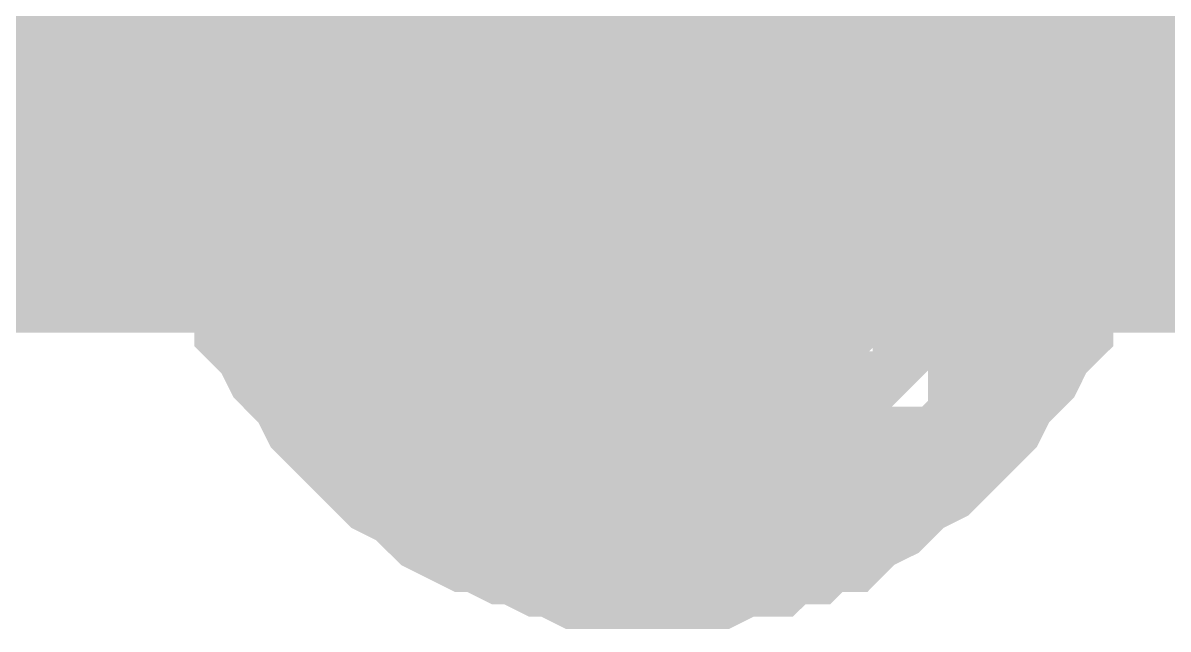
# Model space of a CAD drawing. Header units: inches. Extents: x 0 to 841, y 0 to 594.
# Drawn here: x 308.873 to 310.953, y 201.578 to 202.68 of the extents above; entities that cross this region are included whole.
import ezdxf

# ---------------------------------------------------------------- set-up
doc = ezdxf.new("R2010")
doc.units = ezdxf.units.IN
doc.layers.add('Sheet', color=255, linetype='Continuous')

msp = doc.modelspace()

# ---------------------------------------------------------------- linework, layer by layer
at = {"layer": 'Sheet'}
for points in [[(350.0049, 274.99, 0.7493, 0.7493, 0), (337.5184, 274.99, 0.7493, 0.7493, 0), (337.5184, 202.4918, 0.7493, 0.7493, 0), (310.0076, 202.4918, 0.7493, 0.7493, 0), (305.022, 202.4918, 0.7493, 0.7493, 0)], [(310.0076, 207.5002, 0.7493, 0.7493, 0), (310.0076, 202.4918, 0.7493, 0.7493, 0)], [(309.244, 202.4918, 0.2997, 0.2997, 0), (309.244, 202.5368, 0.2997, 0.2997, 0), (309.244, 202.5817, 0.2997, 0.2997, 0), (309.244, 202.6041, 0.2997, 0.2997, 0), (309.2665, 202.649, 0.2997, 0.2997, 0), (309.2665, 202.694, 0.2997, 0.2997, 0), (309.2889, 202.7164, 0.2997, 0.2997, 0), (309.2889, 202.7613, 0.2997, 0.2997, 0), (309.3114, 202.7838, 0.2997, 0.2997, 0), (309.3114, 202.8287, 0.2997, 0.2997, 0), (309.3338, 202.8512, 0.2997, 0.2997, 0)], [(309.244, 202.4918, 0.2997, 0.2997, 0), (309.244, 202.5368, 0.2997, 0.2997, 0), (309.244, 202.5817, 0.2997, 0.2997, 0), (309.244, 202.6041, 0.2997, 0.2997, 0), (309.2665, 202.649, 0.2997, 0.2997, 0), (309.2665, 202.694, 0.2997, 0.2997, 0), (309.2889, 202.7164, 0.2997, 0.2997, 0), (309.2889, 202.7613, 0.2997, 0.2997, 0), (309.3114, 202.7838, 0.2997, 0.2997, 0), (309.3114, 202.8287, 0.2997, 0.2997, 0), (309.3338, 202.8512, 0.2997, 0.2997, 0)], [(309.5135, 202.4918, 0.2997, 0.2997, 0), (309.5135, 202.5143, 0.2997, 0.2997, 0), (309.5135, 202.5368, 0.2997, 0.2997, 0), (309.5135, 202.5592, 0.2997, 0.2997, 0), (309.5135, 202.5817, 0.2997, 0.2997, 0), (309.536, 202.6266, 0.2997, 0.2997, 0), (309.536, 202.649, 0.2997, 0.2997, 0), (309.536, 202.6715, 0.2997, 0.2997, 0), (309.5584, 202.694, 0.2997, 0.2997, 0), (309.5584, 202.7164, 0.2997, 0.2997, 0), (309.5809, 202.7389, 0.2997, 0.2997, 0), (309.5809, 202.7613, 0.2997, 0.2997, 0), (309.6033, 202.7838, 0.2997, 0.2997, 0), (309.6033, 202.7838, 0.2997, 0.2997, 0), (309.6258, 202.8063, 0.2997, 0.2997, 0), (309.6483, 202.8287, 0.2997, 0.2997, 0), (309.6483, 202.8512, 0.2997, 0.2997, 0)], [(309.5135, 202.4918, 0.2997, 0.2997, 0), (309.5135, 202.5143, 0.2997, 0.2997, 0), (309.5135, 202.5368, 0.2997, 0.2997, 0), (309.5135, 202.5592, 0.2997, 0.2997, 0), (309.5135, 202.5817, 0.2997, 0.2997, 0), (309.536, 202.6266, 0.2997, 0.2997, 0), (309.536, 202.649, 0.2997, 0.2997, 0), (309.536, 202.6715, 0.2997, 0.2997, 0), (309.5584, 202.694, 0.2997, 0.2997, 0), (309.5584, 202.7164, 0.2997, 0.2997, 0), (309.5809, 202.7389, 0.2997, 0.2997, 0), (309.5809, 202.7613, 0.2997, 0.2997, 0), (309.6033, 202.7838, 0.2997, 0.2997, 0), (309.6033, 202.7838, 0.2997, 0.2997, 0), (309.6258, 202.8063, 0.2997, 0.2997, 0), (309.6483, 202.8287, 0.2997, 0.2997, 0), (309.6483, 202.8512, 0.2997, 0.2997, 0)], [(310.3669, 202.8512, 0.2997, 0.2997, 0), (310.3894, 202.8287, 0.2997, 0.2997, 0), (310.4118, 202.8063, 0.2997, 0.2997, 0), (310.4343, 202.7838, 0.2997, 0.2997, 0), (310.4343, 202.7838, 0.2997, 0.2997, 0), (310.4567, 202.7613, 0.2997, 0.2997, 0), (310.4567, 202.7389, 0.2997, 0.2997, 0), (310.4792, 202.7164, 0.2997, 0.2997, 0), (310.4792, 202.694, 0.2997, 0.2997, 0), (310.5017, 202.6715, 0.2997, 0.2997, 0), (310.5017, 202.649, 0.2997, 0.2997, 0), (310.5017, 202.6266, 0.2997, 0.2997, 0), (310.5241, 202.5817, 0.2997, 0.2997, 0), (310.5241, 202.5592, 0.2997, 0.2997, 0), (310.5241, 202.5368, 0.2997, 0.2997, 0), (310.5241, 202.5143, 0.2997, 0.2997, 0), (310.5241, 202.4918, 0.2997, 0.2997, 0)], [(310.3669, 202.8512, 0.2997, 0.2997, 0), (310.3894, 202.8287, 0.2997, 0.2997, 0), (310.4118, 202.8063, 0.2997, 0.2997, 0), (310.4343, 202.7838, 0.2997, 0.2997, 0), (310.4343, 202.7838, 0.2997, 0.2997, 0), (310.4567, 202.7613, 0.2997, 0.2997, 0), (310.4567, 202.7389, 0.2997, 0.2997, 0), (310.4792, 202.7164, 0.2997, 0.2997, 0), (310.4792, 202.694, 0.2997, 0.2997, 0), (310.5017, 202.6715, 0.2997, 0.2997, 0), (310.5017, 202.649, 0.2997, 0.2997, 0), (310.5017, 202.6266, 0.2997, 0.2997, 0), (310.5241, 202.5817, 0.2997, 0.2997, 0), (310.5241, 202.5592, 0.2997, 0.2997, 0), (310.5241, 202.5368, 0.2997, 0.2997, 0), (310.5241, 202.5143, 0.2997, 0.2997, 0), (310.5241, 202.4918, 0.2997, 0.2997, 0)], [(310.6813, 202.8512, 0.2997, 0.2997, 0), (310.7038, 202.8287, 0.2997, 0.2997, 0), (310.7038, 202.7838, 0.2997, 0.2997, 0), (310.7262, 202.7613, 0.2997, 0.2997, 0), (310.7262, 202.7164, 0.2997, 0.2997, 0), (310.7487, 202.694, 0.2997, 0.2997, 0), (310.7487, 202.649, 0.2997, 0.2997, 0), (310.7711, 202.6041, 0.2997, 0.2997, 0), (310.7711, 202.5817, 0.2997, 0.2997, 0), (310.7711, 202.5368, 0.2997, 0.2997, 0), (310.7711, 202.4918, 0.2997, 0.2997, 0)], [(310.6813, 202.8512, 0.2997, 0.2997, 0), (310.7038, 202.8287, 0.2997, 0.2997, 0), (310.7038, 202.7838, 0.2997, 0.2997, 0), (310.7262, 202.7613, 0.2997, 0.2997, 0), (310.7262, 202.7164, 0.2997, 0.2997, 0), (310.7487, 202.694, 0.2997, 0.2997, 0), (310.7487, 202.649, 0.2997, 0.2997, 0), (310.7711, 202.6041, 0.2997, 0.2997, 0), (310.7711, 202.5817, 0.2997, 0.2997, 0), (310.7711, 202.5368, 0.2997, 0.2997, 0), (310.7711, 202.4918, 0.2997, 0.2997, 0)], [(309.244, 202.4918, 0.0991, 0.0991, 0), (309.244, 202.5368, 0.0991, 0.0991, 0), (309.244, 202.5817, 0.0991, 0.0991, 0), (309.244, 202.6041, 0.0991, 0.0991, 0), (309.2665, 202.649, 0.0991, 0.0991, 0), (309.2665, 202.694, 0.0991, 0.0991, 0), (309.2889, 202.7164, 0.0991, 0.0991, 0), (309.2889, 202.7613, 0.0991, 0.0991, 0)], [(309.244, 202.4918, 0.0991, 0.0991, 0), (309.244, 202.5368, 0.0991, 0.0991, 0), (309.244, 202.5817, 0.0991, 0.0991, 0), (309.244, 202.6041, 0.0991, 0.0991, 0), (309.2665, 202.649, 0.0991, 0.0991, 0), (309.2665, 202.694, 0.0991, 0.0991, 0), (309.2889, 202.7164, 0.0991, 0.0991, 0), (309.2889, 202.7613, 0.0991, 0.0991, 0)], [(310.7262, 202.7613, 0.0991, 0.0991, 0), (310.7262, 202.7164, 0.0991, 0.0991, 0), (310.7487, 202.694, 0.0991, 0.0991, 0), (310.7487, 202.649, 0.0991, 0.0991, 0), (310.7711, 202.6041, 0.0991, 0.0991, 0), (310.7711, 202.5817, 0.0991, 0.0991, 0), (310.7711, 202.5368, 0.0991, 0.0991, 0), (310.7711, 202.4918, 0.0991, 0.0991, 0)], [(310.7262, 202.7613, 0.0991, 0.0991, 0), (310.7262, 202.7164, 0.0991, 0.0991, 0), (310.7487, 202.694, 0.0991, 0.0991, 0), (310.7487, 202.649, 0.0991, 0.0991, 0), (310.7711, 202.6041, 0.0991, 0.0991, 0), (310.7711, 202.5817, 0.0991, 0.0991, 0), (310.7711, 202.5368, 0.0991, 0.0991, 0), (310.7711, 202.4918, 0.0991, 0.0991, 0)], [(309.5135, 202.4918, 0.0991, 0.0991, 0), (309.5135, 202.5143, 0.0991, 0.0991, 0), (309.5135, 202.5368, 0.0991, 0.0991, 0), (309.5135, 202.5592, 0.0991, 0.0991, 0), (309.5135, 202.5817, 0.0991, 0.0991, 0), (309.536, 202.6266, 0.0991, 0.0991, 0), (309.536, 202.649, 0.0991, 0.0991, 0), (309.536, 202.6715, 0.0991, 0.0991, 0), (309.5584, 202.694, 0.0991, 0.0991, 0), (309.5584, 202.7164, 0.0991, 0.0991, 0), (309.5809, 202.7389, 0.0991, 0.0991, 0)], [(309.5135, 202.4918, 0.0991, 0.0991, 0), (309.5135, 202.5143, 0.0991, 0.0991, 0), (309.5135, 202.5368, 0.0991, 0.0991, 0), (309.5135, 202.5592, 0.0991, 0.0991, 0), (309.5135, 202.5817, 0.0991, 0.0991, 0), (309.536, 202.6266, 0.0991, 0.0991, 0), (309.536, 202.649, 0.0991, 0.0991, 0), (309.536, 202.6715, 0.0991, 0.0991, 0), (309.5584, 202.694, 0.0991, 0.0991, 0), (309.5584, 202.7164, 0.0991, 0.0991, 0), (309.5809, 202.7389, 0.0991, 0.0991, 0)], [(310.4567, 202.7389, 0.0991, 0.0991, 0), (310.4792, 202.7164, 0.0991, 0.0991, 0), (310.4792, 202.694, 0.0991, 0.0991, 0), (310.5017, 202.6715, 0.0991, 0.0991, 0), (310.5017, 202.649, 0.0991, 0.0991, 0), (310.5017, 202.6266, 0.0991, 0.0991, 0), (310.5241, 202.5817, 0.0991, 0.0991, 0), (310.5241, 202.5592, 0.0991, 0.0991, 0), (310.5241, 202.5368, 0.0991, 0.0991, 0), (310.5241, 202.5143, 0.0991, 0.0991, 0), (310.5241, 202.4918, 0.0991, 0.0991, 0)], [(310.4567, 202.7389, 0.0991, 0.0991, 0), (310.4792, 202.7164, 0.0991, 0.0991, 0), (310.4792, 202.694, 0.0991, 0.0991, 0), (310.5017, 202.6715, 0.0991, 0.0991, 0), (310.5017, 202.649, 0.0991, 0.0991, 0), (310.5017, 202.6266, 0.0991, 0.0991, 0), (310.5241, 202.5817, 0.0991, 0.0991, 0), (310.5241, 202.5592, 0.0991, 0.0991, 0), (310.5241, 202.5368, 0.0991, 0.0991, 0), (310.5241, 202.5143, 0.0991, 0.0991, 0), (310.5241, 202.4918, 0.0991, 0.0991, 0)], [(309.2665, 202.4918, 0.2997, 0.2997, 0), (309.244, 202.4918, 0.2997, 0.2997, 0)], [(309.2665, 202.4918, 0.2997, 0.2997, 0), (309.244, 202.4918, 0.2997, 0.2997, 0)], [(310.0076, 201.7282, 0.2997, 0.2997, 0), (309.9627, 201.7282, 0.2997, 0.2997, 0), (309.9402, 201.7282, 0.2997, 0.2997, 0), (309.8953, 201.7282, 0.2997, 0.2997, 0), (309.8504, 201.7507, 0.2997, 0.2997, 0), (309.8279, 201.7507, 0.2997, 0.2997, 0), (309.783, 201.7731, 0.2997, 0.2997, 0), (309.7605, 201.7731, 0.2997, 0.2997, 0), (309.7156, 201.7956, 0.2997, 0.2997, 0), (309.6932, 201.7956, 0.2997, 0.2997, 0), (309.6483, 201.8181, 0.2997, 0.2997, 0), (309.6258, 201.8405, 0.2997, 0.2997, 0), (309.6033, 201.863, 0.2997, 0.2997, 0), (309.5584, 201.8854, 0.2997, 0.2997, 0), (309.536, 201.9079, 0.2997, 0.2997, 0), (309.5135, 201.9304, 0.2997, 0.2997, 0), (309.4911, 201.9528, 0.2997, 0.2997, 0), (309.4686, 201.9753, 0.2997, 0.2997, 0), (309.4461, 201.9977, 0.2997, 0.2997, 0), (309.4237, 202.0426, 0.2997, 0.2997, 0), (309.4012, 202.0651, 0.2997, 0.2997, 0), (309.3788, 202.0876, 0.2997, 0.2997, 0), (309.3563, 202.1325, 0.2997, 0.2997, 0), (309.3338, 202.1549, 0.2997, 0.2997, 0), (309.3338, 202.1999, 0.2997, 0.2997, 0), (309.3114, 202.2223, 0.2997, 0.2997, 0), (309.3114, 202.2672, 0.2997, 0.2997, 0), (309.2889, 202.2897, 0.2997, 0.2997, 0), (309.2889, 202.3346, 0.2997, 0.2997, 0), (309.2665, 202.3795, 0.2997, 0.2997, 0), (309.2665, 202.402, 0.2997, 0.2997, 0), (309.2665, 202.4469, 0.2997, 0.2997, 0), (309.2665, 202.4918, 0.2997, 0.2997, 0)], [(310.0076, 201.7282, 0.2997, 0.2997, 0), (309.9627, 201.7282, 0.2997, 0.2997, 0), (309.9402, 201.7282, 0.2997, 0.2997, 0), (309.8953, 201.7282, 0.2997, 0.2997, 0), (309.8504, 201.7507, 0.2997, 0.2997, 0), (309.8279, 201.7507, 0.2997, 0.2997, 0), (309.783, 201.7731, 0.2997, 0.2997, 0), (309.7605, 201.7731, 0.2997, 0.2997, 0), (309.7156, 201.7956, 0.2997, 0.2997, 0), (309.6932, 201.7956, 0.2997, 0.2997, 0), (309.6483, 201.8181, 0.2997, 0.2997, 0), (309.6258, 201.8405, 0.2997, 0.2997, 0), (309.6033, 201.863, 0.2997, 0.2997, 0), (309.5584, 201.8854, 0.2997, 0.2997, 0), (309.536, 201.9079, 0.2997, 0.2997, 0), (309.5135, 201.9304, 0.2997, 0.2997, 0), (309.4911, 201.9528, 0.2997, 0.2997, 0), (309.4686, 201.9753, 0.2997, 0.2997, 0), (309.4461, 201.9977, 0.2997, 0.2997, 0), (309.4237, 202.0426, 0.2997, 0.2997, 0), (309.4012, 202.0651, 0.2997, 0.2997, 0), (309.3788, 202.0876, 0.2997, 0.2997, 0), (309.3563, 202.1325, 0.2997, 0.2997, 0), (309.3338, 202.1549, 0.2997, 0.2997, 0), (309.3338, 202.1999, 0.2997, 0.2997, 0), (309.3114, 202.2223, 0.2997, 0.2997, 0), (309.3114, 202.2672, 0.2997, 0.2997, 0), (309.2889, 202.2897, 0.2997, 0.2997, 0), (309.2889, 202.3346, 0.2997, 0.2997, 0), (309.2665, 202.3795, 0.2997, 0.2997, 0), (309.2665, 202.402, 0.2997, 0.2997, 0), (309.2665, 202.4469, 0.2997, 0.2997, 0), (309.2665, 202.4918, 0.2997, 0.2997, 0)], [(310.0076, 201.9753, 0.2997, 0.2997, 0), (309.9851, 201.9753, 0.2997, 0.2997, 0), (309.9627, 201.9753, 0.2997, 0.2997, 0), (309.9402, 201.9753, 0.2997, 0.2997, 0), (309.9178, 201.9753, 0.2997, 0.2997, 0), (309.8953, 201.9977, 0.2997, 0.2997, 0), (309.8728, 201.9977, 0.2997, 0.2997, 0), (309.8279, 201.9977, 0.2997, 0.2997, 0), (309.8279, 202.0202, 0.2997, 0.2997, 0), (309.8055, 202.0202, 0.2997, 0.2997, 0), (309.783, 202.0426, 0.2997, 0.2997, 0), (309.7605, 202.0426, 0.2997, 0.2997, 0), (309.7381, 202.0651, 0.2997, 0.2997, 0), (309.7156, 202.0651, 0.2997, 0.2997, 0), (309.6932, 202.0876, 0.2997, 0.2997, 0), (309.6707, 202.11, 0.2997, 0.2997, 0), (309.6483, 202.1325, 0.2997, 0.2997, 0), (309.6483, 202.1325, 0.2997, 0.2997, 0), (309.6258, 202.1549, 0.2997, 0.2997, 0), (309.6033, 202.1774, 0.2997, 0.2997, 0), (309.6033, 202.1999, 0.2997, 0.2997, 0), (309.5809, 202.2223, 0.2997, 0.2997, 0), (309.5809, 202.2448, 0.2997, 0.2997, 0), (309.5584, 202.2672, 0.2997, 0.2997, 0), (309.5584, 202.2897, 0.2997, 0.2997, 0), (309.536, 202.3122, 0.2997, 0.2997, 0), (309.536, 202.3346, 0.2997, 0.2997, 0), (309.536, 202.3571, 0.2997, 0.2997, 0), (309.5135, 202.3795, 0.2997, 0.2997, 0), (309.5135, 202.402, 0.2997, 0.2997, 0), (309.5135, 202.4469, 0.2997, 0.2997, 0), (309.5135, 202.4694, 0.2997, 0.2997, 0), (309.5135, 202.4918, 0.2997, 0.2997, 0)], [(309.5135, 202.4918, 0.2997, 0.2997, 0), (309.5135, 202.4918, 0.2997, 0.2997, 0)], [(310.0076, 201.9753, 0.2997, 0.2997, 0), (309.9851, 201.9753, 0.2997, 0.2997, 0), (309.9627, 201.9753, 0.2997, 0.2997, 0), (309.9402, 201.9753, 0.2997, 0.2997, 0), (309.9178, 201.9753, 0.2997, 0.2997, 0), (309.8953, 201.9977, 0.2997, 0.2997, 0), (309.8728, 201.9977, 0.2997, 0.2997, 0), (309.8279, 201.9977, 0.2997, 0.2997, 0), (309.8279, 202.0202, 0.2997, 0.2997, 0), (309.8055, 202.0202, 0.2997, 0.2997, 0), (309.783, 202.0426, 0.2997, 0.2997, 0), (309.7605, 202.0426, 0.2997, 0.2997, 0), (309.7381, 202.0651, 0.2997, 0.2997, 0), (309.7156, 202.0651, 0.2997, 0.2997, 0), (309.6932, 202.0876, 0.2997, 0.2997, 0), (309.6707, 202.11, 0.2997, 0.2997, 0), (309.6483, 202.1325, 0.2997, 0.2997, 0), (309.6483, 202.1325, 0.2997, 0.2997, 0), (309.6258, 202.1549, 0.2997, 0.2997, 0), (309.6033, 202.1774, 0.2997, 0.2997, 0), (309.6033, 202.1999, 0.2997, 0.2997, 0), (309.5809, 202.2223, 0.2997, 0.2997, 0), (309.5809, 202.2448, 0.2997, 0.2997, 0), (309.5584, 202.2672, 0.2997, 0.2997, 0), (309.5584, 202.2897, 0.2997, 0.2997, 0), (309.536, 202.3122, 0.2997, 0.2997, 0), (309.536, 202.3346, 0.2997, 0.2997, 0), (309.536, 202.3571, 0.2997, 0.2997, 0), (309.5135, 202.3795, 0.2997, 0.2997, 0), (309.5135, 202.402, 0.2997, 0.2997, 0), (309.5135, 202.4469, 0.2997, 0.2997, 0), (309.5135, 202.4694, 0.2997, 0.2997, 0), (309.5135, 202.4918, 0.2997, 0.2997, 0)], [(309.5135, 202.4918, 0.2997, 0.2997, 0), (309.5135, 202.4918, 0.2997, 0.2997, 0)], [(310.7711, 202.4918, 0.2997, 0.2997, 0), (310.7711, 202.4469, 0.2997, 0.2997, 0), (310.7711, 202.402, 0.2997, 0.2997, 0), (310.7711, 202.3795, 0.2997, 0.2997, 0), (310.7487, 202.3346, 0.2997, 0.2997, 0), (310.7487, 202.2897, 0.2997, 0.2997, 0), (310.7262, 202.2672, 0.2997, 0.2997, 0), (310.7262, 202.2223, 0.2997, 0.2997, 0), (310.7038, 202.1999, 0.2997, 0.2997, 0), (310.7038, 202.1549, 0.2997, 0.2997, 0), (310.6813, 202.1325, 0.2997, 0.2997, 0), (310.6589, 202.0876, 0.2997, 0.2997, 0), (310.6364, 202.0651, 0.2997, 0.2997, 0), (310.6139, 202.0426, 0.2997, 0.2997, 0), (310.5915, 201.9977, 0.2997, 0.2997, 0), (310.569, 201.9753, 0.2997, 0.2997, 0), (310.5466, 201.9528, 0.2997, 0.2997, 0), (310.5241, 201.9304, 0.2997, 0.2997, 0), (310.5017, 201.9079, 0.2997, 0.2997, 0), (310.4567, 201.8854, 0.2997, 0.2997, 0), (310.4343, 201.863, 0.2997, 0.2997, 0), (310.4118, 201.8405, 0.2997, 0.2997, 0), (310.3669, 201.8181, 0.2997, 0.2997, 0), (310.3445, 201.7956, 0.2997, 0.2997, 0), (310.2995, 201.7956, 0.2997, 0.2997, 0), (310.2771, 201.7731, 0.2997, 0.2997, 0), (310.2322, 201.7731, 0.2997, 0.2997, 0), (310.2097, 201.7507, 0.2997, 0.2997, 0), (310.1648, 201.7507, 0.2997, 0.2997, 0), (310.1199, 201.7282, 0.2997, 0.2997, 0), (310.0974, 201.7282, 0.2997, 0.2997, 0), (310.0525, 201.7282, 0.2997, 0.2997, 0), (310.0076, 201.7282, 0.2997, 0.2997, 0)], [(310.7711, 202.4918, 0.2997, 0.2997, 0), (310.7711, 202.4469, 0.2997, 0.2997, 0), (310.7711, 202.402, 0.2997, 0.2997, 0), (310.7711, 202.3795, 0.2997, 0.2997, 0), (310.7487, 202.3346, 0.2997, 0.2997, 0), (310.7487, 202.2897, 0.2997, 0.2997, 0), (310.7262, 202.2672, 0.2997, 0.2997, 0), (310.7262, 202.2223, 0.2997, 0.2997, 0), (310.7038, 202.1999, 0.2997, 0.2997, 0), (310.7038, 202.1549, 0.2997, 0.2997, 0), (310.6813, 202.1325, 0.2997, 0.2997, 0), (310.6589, 202.0876, 0.2997, 0.2997, 0), (310.6364, 202.0651, 0.2997, 0.2997, 0), (310.6139, 202.0426, 0.2997, 0.2997, 0), (310.5915, 201.9977, 0.2997, 0.2997, 0), (310.569, 201.9753, 0.2997, 0.2997, 0), (310.5466, 201.9528, 0.2997, 0.2997, 0), (310.5241, 201.9304, 0.2997, 0.2997, 0), (310.5017, 201.9079, 0.2997, 0.2997, 0), (310.4567, 201.8854, 0.2997, 0.2997, 0), (310.4343, 201.863, 0.2997, 0.2997, 0), (310.4118, 201.8405, 0.2997, 0.2997, 0), (310.3669, 201.8181, 0.2997, 0.2997, 0), (310.3445, 201.7956, 0.2997, 0.2997, 0), (310.2995, 201.7956, 0.2997, 0.2997, 0), (310.2771, 201.7731, 0.2997, 0.2997, 0), (310.2322, 201.7731, 0.2997, 0.2997, 0), (310.2097, 201.7507, 0.2997, 0.2997, 0), (310.1648, 201.7507, 0.2997, 0.2997, 0), (310.1199, 201.7282, 0.2997, 0.2997, 0), (310.0974, 201.7282, 0.2997, 0.2997, 0), (310.0525, 201.7282, 0.2997, 0.2997, 0), (310.0076, 201.7282, 0.2997, 0.2997, 0)], [(310.5241, 202.4918, 0.2997, 0.2997, 0), (310.5241, 202.4694, 0.2997, 0.2997, 0), (310.5241, 202.4469, 0.2997, 0.2997, 0), (310.5241, 202.402, 0.2997, 0.2997, 0), (310.5241, 202.3795, 0.2997, 0.2997, 0), (310.5017, 202.3571, 0.2997, 0.2997, 0), (310.5017, 202.3346, 0.2997, 0.2997, 0), (310.5017, 202.3122, 0.2997, 0.2997, 0), (310.4792, 202.2897, 0.2997, 0.2997, 0), (310.4792, 202.2672, 0.2997, 0.2997, 0), (310.4567, 202.2448, 0.2997, 0.2997, 0), (310.4567, 202.2223, 0.2997, 0.2997, 0), (310.4343, 202.1999, 0.2997, 0.2997, 0), (310.4343, 202.1774, 0.2997, 0.2997, 0), (310.4118, 202.1549, 0.2997, 0.2997, 0), (310.3894, 202.1325, 0.2997, 0.2997, 0), (310.3669, 202.1325, 0.2997, 0.2997, 0), (310.3669, 202.11, 0.2997, 0.2997, 0), (310.3445, 202.0876, 0.2997, 0.2997, 0), (310.322, 202.0651, 0.2997, 0.2997, 0), (310.2995, 202.0651, 0.2997, 0.2997, 0), (310.2771, 202.0426, 0.2997, 0.2997, 0), (310.2546, 202.0426, 0.2997, 0.2997, 0), (310.2322, 202.0202, 0.2997, 0.2997, 0), (310.2097, 202.0202, 0.2997, 0.2997, 0), (310.1872, 201.9977, 0.2997, 0.2997, 0), (310.1648, 201.9977, 0.2997, 0.2997, 0), (310.1423, 201.9977, 0.2997, 0.2997, 0), (310.1199, 201.9753, 0.2997, 0.2997, 0), (310.0974, 201.9753, 0.2997, 0.2997, 0), (310.0525, 201.9753, 0.2997, 0.2997, 0), (310.03, 201.9753, 0.2997, 0.2997, 0), (310.0076, 201.9753, 0.2997, 0.2997, 0)], [(310.5241, 202.4918, 0.2997, 0.2997, 0), (310.5241, 202.4694, 0.2997, 0.2997, 0), (310.5241, 202.4469, 0.2997, 0.2997, 0), (310.5241, 202.402, 0.2997, 0.2997, 0), (310.5241, 202.3795, 0.2997, 0.2997, 0), (310.5017, 202.3571, 0.2997, 0.2997, 0), (310.5017, 202.3346, 0.2997, 0.2997, 0), (310.5017, 202.3122, 0.2997, 0.2997, 0), (310.4792, 202.2897, 0.2997, 0.2997, 0), (310.4792, 202.2672, 0.2997, 0.2997, 0), (310.4567, 202.2448, 0.2997, 0.2997, 0), (310.4567, 202.2223, 0.2997, 0.2997, 0), (310.4343, 202.1999, 0.2997, 0.2997, 0), (310.4343, 202.1774, 0.2997, 0.2997, 0), (310.4118, 202.1549, 0.2997, 0.2997, 0), (310.3894, 202.1325, 0.2997, 0.2997, 0), (310.3669, 202.1325, 0.2997, 0.2997, 0), (310.3669, 202.11, 0.2997, 0.2997, 0), (310.3445, 202.0876, 0.2997, 0.2997, 0), (310.322, 202.0651, 0.2997, 0.2997, 0), (310.2995, 202.0651, 0.2997, 0.2997, 0), (310.2771, 202.0426, 0.2997, 0.2997, 0), (310.2546, 202.0426, 0.2997, 0.2997, 0), (310.2322, 202.0202, 0.2997, 0.2997, 0), (310.2097, 202.0202, 0.2997, 0.2997, 0), (310.1872, 201.9977, 0.2997, 0.2997, 0), (310.1648, 201.9977, 0.2997, 0.2997, 0), (310.1423, 201.9977, 0.2997, 0.2997, 0), (310.1199, 201.9753, 0.2997, 0.2997, 0), (310.0974, 201.9753, 0.2997, 0.2997, 0), (310.0525, 201.9753, 0.2997, 0.2997, 0), (310.03, 201.9753, 0.2997, 0.2997, 0), (310.0076, 201.9753, 0.2997, 0.2997, 0)], [(310.5241, 202.4918, 0.2997, 0.2997, 0), (310.5241, 202.4918, 0.2997, 0.2997, 0), (310.5241, 202.4918, 0.2997, 0.2997, 0), (310.5241, 202.4918, 0.2997, 0.2997, 0), (310.5241, 202.4918, 0.2997, 0.2997, 0), (310.5241, 202.4918, 0.2997, 0.2997, 0), (310.5241, 202.4918, 0.2997, 0.2997, 0), (310.5241, 202.4918, 0.2997, 0.2997, 0), (310.5241, 202.4918, 0.2997, 0.2997, 0), (310.5241, 202.4918, 0.2997, 0.2997, 0), (310.5241, 202.4918, 0.2997, 0.2997, 0), (310.5241, 202.4918, 0.2997, 0.2997, 0), (310.5241, 202.4918, 0.2997, 0.2997, 0), (310.5241, 202.4918, 0.2997, 0.2997, 0), (310.5241, 202.4918, 0.2997, 0.2997, 0), (310.5241, 202.4918, 0.2997, 0.2997, 0), (310.5241, 202.4918, 0.2997, 0.2997, 0), (310.5241, 202.4918, 0.2997, 0.2997, 0), (310.5241, 202.4918, 0.2997, 0.2997, 0), (310.5241, 202.4918, 0.2997, 0.2997, 0), (310.5241, 202.4918, 0.2997, 0.2997, 0), (310.5241, 202.4918, 0.2997, 0.2997, 0), (310.5241, 202.4918, 0.2997, 0.2997, 0), (310.5241, 202.4918, 0.2997, 0.2997, 0), (310.5241, 202.4918, 0.2997, 0.2997, 0), (310.5241, 202.4918, 0.2997, 0.2997, 0), (310.5241, 202.4918, 0.2997, 0.2997, 0), (310.5241, 202.4918, 0.2997, 0.2997, 0), (310.5241, 202.4918, 0.2997, 0.2997, 0), (310.5241, 202.4918, 0.2997, 0.2997, 0), (310.5241, 202.4918, 0.2997, 0.2997, 0), (310.5241, 202.4918, 0.2997, 0.2997, 0), (310.5241, 202.4918, 0.2997, 0.2997, 0)], [(310.5241, 202.4918, 0.2997, 0.2997, 0), (310.5241, 202.4918, 0.2997, 0.2997, 0)], [(310.5241, 202.4918, 0.2997, 0.2997, 0), (310.5241, 202.4918, 0.2997, 0.2997, 0), (310.5241, 202.4918, 0.2997, 0.2997, 0), (310.5241, 202.4918, 0.2997, 0.2997, 0), (310.5241, 202.4918, 0.2997, 0.2997, 0), (310.5241, 202.4918, 0.2997, 0.2997, 0), (310.5241, 202.4918, 0.2997, 0.2997, 0), (310.5241, 202.4918, 0.2997, 0.2997, 0), (310.5241, 202.4918, 0.2997, 0.2997, 0), (310.5241, 202.4918, 0.2997, 0.2997, 0), (310.5241, 202.4918, 0.2997, 0.2997, 0), (310.5241, 202.4918, 0.2997, 0.2997, 0), (310.5241, 202.4918, 0.2997, 0.2997, 0), (310.5241, 202.4918, 0.2997, 0.2997, 0), (310.5241, 202.4918, 0.2997, 0.2997, 0), (310.5241, 202.4918, 0.2997, 0.2997, 0), (310.5241, 202.4918, 0.2997, 0.2997, 0), (310.5241, 202.4918, 0.2997, 0.2997, 0), (310.5241, 202.4918, 0.2997, 0.2997, 0), (310.5241, 202.4918, 0.2997, 0.2997, 0), (310.5241, 202.4918, 0.2997, 0.2997, 0), (310.5241, 202.4918, 0.2997, 0.2997, 0), (310.5241, 202.4918, 0.2997, 0.2997, 0), (310.5241, 202.4918, 0.2997, 0.2997, 0), (310.5241, 202.4918, 0.2997, 0.2997, 0), (310.5241, 202.4918, 0.2997, 0.2997, 0), (310.5241, 202.4918, 0.2997, 0.2997, 0), (310.5241, 202.4918, 0.2997, 0.2997, 0), (310.5241, 202.4918, 0.2997, 0.2997, 0), (310.5241, 202.4918, 0.2997, 0.2997, 0), (310.5241, 202.4918, 0.2997, 0.2997, 0), (310.5241, 202.4918, 0.2997, 0.2997, 0), (310.5241, 202.4918, 0.2997, 0.2997, 0)], [(310.5241, 202.4918, 0.2997, 0.2997, 0), (310.5241, 202.4918, 0.2997, 0.2997, 0)], [(310.7711, 202.4918, 0.2997, 0.2997, 0), (310.7711, 202.4918, 0.2997, 0.2997, 0), (310.7711, 202.4918, 0.2997, 0.2997, 0), (310.7711, 202.4918, 0.2997, 0.2997, 0), (310.7711, 202.4918, 0.2997, 0.2997, 0), (310.7711, 202.4918, 0.2997, 0.2997, 0), (310.7711, 202.4918, 0.2997, 0.2997, 0), (310.7711, 202.4918, 0.2997, 0.2997, 0), (310.7711, 202.4918, 0.2997, 0.2997, 0), (310.7711, 202.4918, 0.2997, 0.2997, 0), (310.7711, 202.4918, 0.2997, 0.2997, 0), (310.7711, 202.4918, 0.2997, 0.2997, 0), (310.7711, 202.4918, 0.2997, 0.2997, 0), (310.7711, 202.4918, 0.2997, 0.2997, 0), (310.7711, 202.4918, 0.2997, 0.2997, 0), (310.7711, 202.4918, 0.2997, 0.2997, 0), (310.7711, 202.4918, 0.2997, 0.2997, 0), (310.7711, 202.4918, 0.2997, 0.2997, 0), (310.7711, 202.4918, 0.2997, 0.2997, 0), (310.7711, 202.4918, 0.2997, 0.2997, 0), (310.7711, 202.4918, 0.2997, 0.2997, 0), (310.7711, 202.4918, 0.2997, 0.2997, 0), (310.7711, 202.4918, 0.2997, 0.2997, 0), (310.7711, 202.4918, 0.2997, 0.2997, 0), (310.7711, 202.4918, 0.2997, 0.2997, 0), (310.7711, 202.4918, 0.2997, 0.2997, 0), (310.7711, 202.4918, 0.2997, 0.2997, 0), (310.7711, 202.4918, 0.2997, 0.2997, 0), (310.7711, 202.4918, 0.2997, 0.2997, 0), (310.7711, 202.4918, 0.2997, 0.2997, 0), (310.7711, 202.4918, 0.2997, 0.2997, 0), (310.7711, 202.4918, 0.2997, 0.2997, 0), (310.7711, 202.4918, 0.2997, 0.2997, 0)], [(310.7711, 202.4918, 0.2997, 0.2997, 0), (310.7711, 202.4918, 0.2997, 0.2997, 0)], [(310.7711, 202.4918, 0.2997, 0.2997, 0), (310.7711, 202.4918, 0.2997, 0.2997, 0), (310.7711, 202.4918, 0.2997, 0.2997, 0), (310.7711, 202.4918, 0.2997, 0.2997, 0), (310.7711, 202.4918, 0.2997, 0.2997, 0), (310.7711, 202.4918, 0.2997, 0.2997, 0), (310.7711, 202.4918, 0.2997, 0.2997, 0), (310.7711, 202.4918, 0.2997, 0.2997, 0), (310.7711, 202.4918, 0.2997, 0.2997, 0), (310.7711, 202.4918, 0.2997, 0.2997, 0), (310.7711, 202.4918, 0.2997, 0.2997, 0), (310.7711, 202.4918, 0.2997, 0.2997, 0), (310.7711, 202.4918, 0.2997, 0.2997, 0), (310.7711, 202.4918, 0.2997, 0.2997, 0), (310.7711, 202.4918, 0.2997, 0.2997, 0), (310.7711, 202.4918, 0.2997, 0.2997, 0), (310.7711, 202.4918, 0.2997, 0.2997, 0), (310.7711, 202.4918, 0.2997, 0.2997, 0), (310.7711, 202.4918, 0.2997, 0.2997, 0), (310.7711, 202.4918, 0.2997, 0.2997, 0), (310.7711, 202.4918, 0.2997, 0.2997, 0), (310.7711, 202.4918, 0.2997, 0.2997, 0), (310.7711, 202.4918, 0.2997, 0.2997, 0), (310.7711, 202.4918, 0.2997, 0.2997, 0), (310.7711, 202.4918, 0.2997, 0.2997, 0), (310.7711, 202.4918, 0.2997, 0.2997, 0), (310.7711, 202.4918, 0.2997, 0.2997, 0), (310.7711, 202.4918, 0.2997, 0.2997, 0), (310.7711, 202.4918, 0.2997, 0.2997, 0), (310.7711, 202.4918, 0.2997, 0.2997, 0), (310.7711, 202.4918, 0.2997, 0.2997, 0), (310.7711, 202.4918, 0.2997, 0.2997, 0), (310.7711, 202.4918, 0.2997, 0.2997, 0)], [(310.7711, 202.4918, 0.2997, 0.2997, 0), (310.7711, 202.4918, 0.2997, 0.2997, 0)], [(309.2665, 202.4918, 0.0991, 0.0991, 0), (309.244, 202.4918, 0.0991, 0.0991, 0)], [(309.2665, 202.4918, 0.0991, 0.0991, 0), (309.244, 202.4918, 0.0991, 0.0991, 0)], [(310.0076, 201.7282, 0.0991, 0.0991, 0), (309.9627, 201.7282, 0.0991, 0.0991, 0), (309.9402, 201.7282, 0.0991, 0.0991, 0), (309.8953, 201.7282, 0.0991, 0.0991, 0), (309.8504, 201.7507, 0.0991, 0.0991, 0), (309.8279, 201.7507, 0.0991, 0.0991, 0), (309.783, 201.7731, 0.0991, 0.0991, 0), (309.7605, 201.7731, 0.0991, 0.0991, 0), (309.7156, 201.7956, 0.0991, 0.0991, 0), (309.6932, 201.7956, 0.0991, 0.0991, 0), (309.6483, 201.8181, 0.0991, 0.0991, 0), (309.6258, 201.8405, 0.0991, 0.0991, 0), (309.6033, 201.863, 0.0991, 0.0991, 0), (309.5584, 201.8854, 0.0991, 0.0991, 0), (309.536, 201.9079, 0.0991, 0.0991, 0), (309.5135, 201.9304, 0.0991, 0.0991, 0), (309.4911, 201.9528, 0.0991, 0.0991, 0), (309.4686, 201.9753, 0.0991, 0.0991, 0), (309.4461, 201.9977, 0.0991, 0.0991, 0), (309.4237, 202.0426, 0.0991, 0.0991, 0), (309.4012, 202.0651, 0.0991, 0.0991, 0), (309.3788, 202.0876, 0.0991, 0.0991, 0), (309.3563, 202.1325, 0.0991, 0.0991, 0), (309.3338, 202.1549, 0.0991, 0.0991, 0), (309.3338, 202.1999, 0.0991, 0.0991, 0), (309.3114, 202.2223, 0.0991, 0.0991, 0), (309.3114, 202.2672, 0.0991, 0.0991, 0), (309.2889, 202.2897, 0.0991, 0.0991, 0), (309.2889, 202.3346, 0.0991, 0.0991, 0), (309.2665, 202.3795, 0.0991, 0.0991, 0), (309.2665, 202.402, 0.0991, 0.0991, 0), (309.2665, 202.4469, 0.0991, 0.0991, 0), (309.2665, 202.4918, 0.0991, 0.0991, 0)], [(310.0076, 201.7282, 0.0991, 0.0991, 0), (309.9627, 201.7282, 0.0991, 0.0991, 0), (309.9402, 201.7282, 0.0991, 0.0991, 0), (309.8953, 201.7282, 0.0991, 0.0991, 0), (309.8504, 201.7507, 0.0991, 0.0991, 0), (309.8279, 201.7507, 0.0991, 0.0991, 0), (309.783, 201.7731, 0.0991, 0.0991, 0), (309.7605, 201.7731, 0.0991, 0.0991, 0), (309.7156, 201.7956, 0.0991, 0.0991, 0), (309.6932, 201.7956, 0.0991, 0.0991, 0), (309.6483, 201.8181, 0.0991, 0.0991, 0), (309.6258, 201.8405, 0.0991, 0.0991, 0), (309.6033, 201.863, 0.0991, 0.0991, 0), (309.5584, 201.8854, 0.0991, 0.0991, 0), (309.536, 201.9079, 0.0991, 0.0991, 0), (309.5135, 201.9304, 0.0991, 0.0991, 0), (309.4911, 201.9528, 0.0991, 0.0991, 0), (309.4686, 201.9753, 0.0991, 0.0991, 0), (309.4461, 201.9977, 0.0991, 0.0991, 0), (309.4237, 202.0426, 0.0991, 0.0991, 0), (309.4012, 202.0651, 0.0991, 0.0991, 0), (309.3788, 202.0876, 0.0991, 0.0991, 0), (309.3563, 202.1325, 0.0991, 0.0991, 0), (309.3338, 202.1549, 0.0991, 0.0991, 0), (309.3338, 202.1999, 0.0991, 0.0991, 0), (309.3114, 202.2223, 0.0991, 0.0991, 0), (309.3114, 202.2672, 0.0991, 0.0991, 0), (309.2889, 202.2897, 0.0991, 0.0991, 0), (309.2889, 202.3346, 0.0991, 0.0991, 0), (309.2665, 202.3795, 0.0991, 0.0991, 0), (309.2665, 202.402, 0.0991, 0.0991, 0), (309.2665, 202.4469, 0.0991, 0.0991, 0), (309.2665, 202.4918, 0.0991, 0.0991, 0)], [(310.0076, 201.9753, 0.0991, 0.0991, 0), (309.9851, 201.9753, 0.0991, 0.0991, 0), (309.9627, 201.9753, 0.0991, 0.0991, 0), (309.9402, 201.9753, 0.0991, 0.0991, 0), (309.9178, 201.9753, 0.0991, 0.0991, 0), (309.8953, 201.9977, 0.0991, 0.0991, 0), (309.8728, 201.9977, 0.0991, 0.0991, 0), (309.8279, 201.9977, 0.0991, 0.0991, 0), (309.8279, 202.0202, 0.0991, 0.0991, 0), (309.8055, 202.0202, 0.0991, 0.0991, 0), (309.783, 202.0426, 0.0991, 0.0991, 0), (309.7605, 202.0426, 0.0991, 0.0991, 0), (309.7381, 202.0651, 0.0991, 0.0991, 0), (309.7156, 202.0651, 0.0991, 0.0991, 0), (309.6932, 202.0876, 0.0991, 0.0991, 0), (309.6707, 202.11, 0.0991, 0.0991, 0), (309.6483, 202.1325, 0.0991, 0.0991, 0), (309.6483, 202.1325, 0.0991, 0.0991, 0), (309.6258, 202.1549, 0.0991, 0.0991, 0), (309.6033, 202.1774, 0.0991, 0.0991, 0), (309.6033, 202.1999, 0.0991, 0.0991, 0), (309.5809, 202.2223, 0.0991, 0.0991, 0), (309.5809, 202.2448, 0.0991, 0.0991, 0), (309.5584, 202.2672, 0.0991, 0.0991, 0), (309.5584, 202.2897, 0.0991, 0.0991, 0), (309.536, 202.3122, 0.0991, 0.0991, 0), (309.536, 202.3346, 0.0991, 0.0991, 0), (309.536, 202.3571, 0.0991, 0.0991, 0), (309.5135, 202.3795, 0.0991, 0.0991, 0), (309.5135, 202.402, 0.0991, 0.0991, 0), (309.5135, 202.4469, 0.0991, 0.0991, 0), (309.5135, 202.4694, 0.0991, 0.0991, 0), (309.5135, 202.4918, 0.0991, 0.0991, 0)], [(309.5135, 202.4918, 0.0991, 0.0991, 0), (309.5135, 202.4918, 0.0991, 0.0991, 0)], [(310.0076, 201.9753, 0.0991, 0.0991, 0), (309.9851, 201.9753, 0.0991, 0.0991, 0), (309.9627, 201.9753, 0.0991, 0.0991, 0), (309.9402, 201.9753, 0.0991, 0.0991, 0), (309.9178, 201.9753, 0.0991, 0.0991, 0), (309.8953, 201.9977, 0.0991, 0.0991, 0), (309.8728, 201.9977, 0.0991, 0.0991, 0), (309.8279, 201.9977, 0.0991, 0.0991, 0), (309.8279, 202.0202, 0.0991, 0.0991, 0), (309.8055, 202.0202, 0.0991, 0.0991, 0), (309.783, 202.0426, 0.0991, 0.0991, 0), (309.7605, 202.0426, 0.0991, 0.0991, 0), (309.7381, 202.0651, 0.0991, 0.0991, 0), (309.7156, 202.0651, 0.0991, 0.0991, 0), (309.6932, 202.0876, 0.0991, 0.0991, 0), (309.6707, 202.11, 0.0991, 0.0991, 0), (309.6483, 202.1325, 0.0991, 0.0991, 0), (309.6483, 202.1325, 0.0991, 0.0991, 0), (309.6258, 202.1549, 0.0991, 0.0991, 0), (309.6033, 202.1774, 0.0991, 0.0991, 0), (309.6033, 202.1999, 0.0991, 0.0991, 0), (309.5809, 202.2223, 0.0991, 0.0991, 0), (309.5809, 202.2448, 0.0991, 0.0991, 0), (309.5584, 202.2672, 0.0991, 0.0991, 0), (309.5584, 202.2897, 0.0991, 0.0991, 0), (309.536, 202.3122, 0.0991, 0.0991, 0), (309.536, 202.3346, 0.0991, 0.0991, 0), (309.536, 202.3571, 0.0991, 0.0991, 0), (309.5135, 202.3795, 0.0991, 0.0991, 0), (309.5135, 202.402, 0.0991, 0.0991, 0), (309.5135, 202.4469, 0.0991, 0.0991, 0), (309.5135, 202.4694, 0.0991, 0.0991, 0), (309.5135, 202.4918, 0.0991, 0.0991, 0)], [(309.5135, 202.4918, 0.0991, 0.0991, 0), (309.5135, 202.4918, 0.0991, 0.0991, 0)], [(310.7711, 202.4918, 0.0991, 0.0991, 0), (310.7711, 202.4469, 0.0991, 0.0991, 0), (310.7711, 202.402, 0.0991, 0.0991, 0), (310.7711, 202.3795, 0.0991, 0.0991, 0), (310.7487, 202.3346, 0.0991, 0.0991, 0), (310.7487, 202.2897, 0.0991, 0.0991, 0), (310.7262, 202.2672, 0.0991, 0.0991, 0), (310.7262, 202.2223, 0.0991, 0.0991, 0), (310.7038, 202.1999, 0.0991, 0.0991, 0), (310.7038, 202.1549, 0.0991, 0.0991, 0), (310.6813, 202.1325, 0.0991, 0.0991, 0), (310.6589, 202.0876, 0.0991, 0.0991, 0), (310.6364, 202.0651, 0.0991, 0.0991, 0), (310.6139, 202.0426, 0.0991, 0.0991, 0), (310.5915, 201.9977, 0.0991, 0.0991, 0), (310.569, 201.9753, 0.0991, 0.0991, 0), (310.5466, 201.9528, 0.0991, 0.0991, 0), (310.5241, 201.9304, 0.0991, 0.0991, 0), (310.5017, 201.9079, 0.0991, 0.0991, 0), (310.4567, 201.8854, 0.0991, 0.0991, 0), (310.4343, 201.863, 0.0991, 0.0991, 0), (310.4118, 201.8405, 0.0991, 0.0991, 0), (310.3669, 201.8181, 0.0991, 0.0991, 0), (310.3445, 201.7956, 0.0991, 0.0991, 0), (310.2995, 201.7956, 0.0991, 0.0991, 0), (310.2771, 201.7731, 0.0991, 0.0991, 0), (310.2322, 201.7731, 0.0991, 0.0991, 0), (310.2097, 201.7507, 0.0991, 0.0991, 0), (310.1648, 201.7507, 0.0991, 0.0991, 0), (310.1199, 201.7282, 0.0991, 0.0991, 0), (310.0974, 201.7282, 0.0991, 0.0991, 0), (310.0525, 201.7282, 0.0991, 0.0991, 0), (310.0076, 201.7282, 0.0991, 0.0991, 0)], [(310.7711, 202.4918, 0.0991, 0.0991, 0), (310.7711, 202.4469, 0.0991, 0.0991, 0), (310.7711, 202.402, 0.0991, 0.0991, 0), (310.7711, 202.3795, 0.0991, 0.0991, 0), (310.7487, 202.3346, 0.0991, 0.0991, 0), (310.7487, 202.2897, 0.0991, 0.0991, 0), (310.7262, 202.2672, 0.0991, 0.0991, 0), (310.7262, 202.2223, 0.0991, 0.0991, 0), (310.7038, 202.1999, 0.0991, 0.0991, 0), (310.7038, 202.1549, 0.0991, 0.0991, 0), (310.6813, 202.1325, 0.0991, 0.0991, 0), (310.6589, 202.0876, 0.0991, 0.0991, 0), (310.6364, 202.0651, 0.0991, 0.0991, 0), (310.6139, 202.0426, 0.0991, 0.0991, 0), (310.5915, 201.9977, 0.0991, 0.0991, 0), (310.569, 201.9753, 0.0991, 0.0991, 0), (310.5466, 201.9528, 0.0991, 0.0991, 0), (310.5241, 201.9304, 0.0991, 0.0991, 0), (310.5017, 201.9079, 0.0991, 0.0991, 0), (310.4567, 201.8854, 0.0991, 0.0991, 0), (310.4343, 201.863, 0.0991, 0.0991, 0), (310.4118, 201.8405, 0.0991, 0.0991, 0), (310.3669, 201.8181, 0.0991, 0.0991, 0), (310.3445, 201.7956, 0.0991, 0.0991, 0), (310.2995, 201.7956, 0.0991, 0.0991, 0), (310.2771, 201.7731, 0.0991, 0.0991, 0), (310.2322, 201.7731, 0.0991, 0.0991, 0), (310.2097, 201.7507, 0.0991, 0.0991, 0), (310.1648, 201.7507, 0.0991, 0.0991, 0), (310.1199, 201.7282, 0.0991, 0.0991, 0), (310.0974, 201.7282, 0.0991, 0.0991, 0), (310.0525, 201.7282, 0.0991, 0.0991, 0), (310.0076, 201.7282, 0.0991, 0.0991, 0)], [(310.5241, 202.4918, 0.0991, 0.0991, 0), (310.5241, 202.4694, 0.0991, 0.0991, 0), (310.5241, 202.4469, 0.0991, 0.0991, 0), (310.5241, 202.402, 0.0991, 0.0991, 0), (310.5241, 202.3795, 0.0991, 0.0991, 0), (310.5017, 202.3571, 0.0991, 0.0991, 0), (310.5017, 202.3346, 0.0991, 0.0991, 0), (310.5017, 202.3122, 0.0991, 0.0991, 0), (310.4792, 202.2897, 0.0991, 0.0991, 0), (310.4792, 202.2672, 0.0991, 0.0991, 0), (310.4567, 202.2448, 0.0991, 0.0991, 0), (310.4567, 202.2223, 0.0991, 0.0991, 0), (310.4343, 202.1999, 0.0991, 0.0991, 0), (310.4343, 202.1774, 0.0991, 0.0991, 0), (310.4118, 202.1549, 0.0991, 0.0991, 0), (310.3894, 202.1325, 0.0991, 0.0991, 0), (310.3669, 202.1325, 0.0991, 0.0991, 0), (310.3669, 202.11, 0.0991, 0.0991, 0), (310.3445, 202.0876, 0.0991, 0.0991, 0), (310.322, 202.0651, 0.0991, 0.0991, 0), (310.2995, 202.0651, 0.0991, 0.0991, 0), (310.2771, 202.0426, 0.0991, 0.0991, 0), (310.2546, 202.0426, 0.0991, 0.0991, 0), (310.2322, 202.0202, 0.0991, 0.0991, 0), (310.2097, 202.0202, 0.0991, 0.0991, 0), (310.1872, 201.9977, 0.0991, 0.0991, 0), (310.1648, 201.9977, 0.0991, 0.0991, 0), (310.1423, 201.9977, 0.0991, 0.0991, 0), (310.1199, 201.9753, 0.0991, 0.0991, 0), (310.0974, 201.9753, 0.0991, 0.0991, 0), (310.0525, 201.9753, 0.0991, 0.0991, 0), (310.03, 201.9753, 0.0991, 0.0991, 0), (310.0076, 201.9753, 0.0991, 0.0991, 0)], [(310.5241, 202.4918, 0.0991, 0.0991, 0), (310.5241, 202.4694, 0.0991, 0.0991, 0), (310.5241, 202.4469, 0.0991, 0.0991, 0), (310.5241, 202.402, 0.0991, 0.0991, 0), (310.5241, 202.3795, 0.0991, 0.0991, 0), (310.5017, 202.3571, 0.0991, 0.0991, 0), (310.5017, 202.3346, 0.0991, 0.0991, 0), (310.5017, 202.3122, 0.0991, 0.0991, 0), (310.4792, 202.2897, 0.0991, 0.0991, 0), (310.4792, 202.2672, 0.0991, 0.0991, 0), (310.4567, 202.2448, 0.0991, 0.0991, 0), (310.4567, 202.2223, 0.0991, 0.0991, 0), (310.4343, 202.1999, 0.0991, 0.0991, 0), (310.4343, 202.1774, 0.0991, 0.0991, 0), (310.4118, 202.1549, 0.0991, 0.0991, 0), (310.3894, 202.1325, 0.0991, 0.0991, 0), (310.3669, 202.1325, 0.0991, 0.0991, 0), (310.3669, 202.11, 0.0991, 0.0991, 0), (310.3445, 202.0876, 0.0991, 0.0991, 0), (310.322, 202.0651, 0.0991, 0.0991, 0), (310.2995, 202.0651, 0.0991, 0.0991, 0), (310.2771, 202.0426, 0.0991, 0.0991, 0), (310.2546, 202.0426, 0.0991, 0.0991, 0), (310.2322, 202.0202, 0.0991, 0.0991, 0), (310.2097, 202.0202, 0.0991, 0.0991, 0), (310.1872, 201.9977, 0.0991, 0.0991, 0), (310.1648, 201.9977, 0.0991, 0.0991, 0), (310.1423, 201.9977, 0.0991, 0.0991, 0), (310.1199, 201.9753, 0.0991, 0.0991, 0), (310.0974, 201.9753, 0.0991, 0.0991, 0), (310.0525, 201.9753, 0.0991, 0.0991, 0), (310.03, 201.9753, 0.0991, 0.0991, 0), (310.0076, 201.9753, 0.0991, 0.0991, 0)], [(310.5241, 202.4918, 0.0991, 0.0991, 0), (310.5241, 202.4918, 0.0991, 0.0991, 0), (310.5241, 202.4918, 0.0991, 0.0991, 0), (310.5241, 202.4918, 0.0991, 0.0991, 0), (310.5241, 202.4918, 0.0991, 0.0991, 0), (310.5241, 202.4918, 0.0991, 0.0991, 0), (310.5241, 202.4918, 0.0991, 0.0991, 0), (310.5241, 202.4918, 0.0991, 0.0991, 0), (310.5241, 202.4918, 0.0991, 0.0991, 0), (310.5241, 202.4918, 0.0991, 0.0991, 0), (310.5241, 202.4918, 0.0991, 0.0991, 0), (310.5241, 202.4918, 0.0991, 0.0991, 0), (310.5241, 202.4918, 0.0991, 0.0991, 0), (310.5241, 202.4918, 0.0991, 0.0991, 0), (310.5241, 202.4918, 0.0991, 0.0991, 0), (310.5241, 202.4918, 0.0991, 0.0991, 0), (310.5241, 202.4918, 0.0991, 0.0991, 0), (310.5241, 202.4918, 0.0991, 0.0991, 0), (310.5241, 202.4918, 0.0991, 0.0991, 0), (310.5241, 202.4918, 0.0991, 0.0991, 0), (310.5241, 202.4918, 0.0991, 0.0991, 0), (310.5241, 202.4918, 0.0991, 0.0991, 0), (310.5241, 202.4918, 0.0991, 0.0991, 0), (310.5241, 202.4918, 0.0991, 0.0991, 0), (310.5241, 202.4918, 0.0991, 0.0991, 0), (310.5241, 202.4918, 0.0991, 0.0991, 0), (310.5241, 202.4918, 0.0991, 0.0991, 0), (310.5241, 202.4918, 0.0991, 0.0991, 0), (310.5241, 202.4918, 0.0991, 0.0991, 0), (310.5241, 202.4918, 0.0991, 0.0991, 0), (310.5241, 202.4918, 0.0991, 0.0991, 0), (310.5241, 202.4918, 0.0991, 0.0991, 0), (310.5241, 202.4918, 0.0991, 0.0991, 0)], [(310.5241, 202.4918, 0.0991, 0.0991, 0), (310.5241, 202.4918, 0.0991, 0.0991, 0)], [(310.5241, 202.4918, 0.0991, 0.0991, 0), (310.5241, 202.4918, 0.0991, 0.0991, 0), (310.5241, 202.4918, 0.0991, 0.0991, 0), (310.5241, 202.4918, 0.0991, 0.0991, 0), (310.5241, 202.4918, 0.0991, 0.0991, 0), (310.5241, 202.4918, 0.0991, 0.0991, 0), (310.5241, 202.4918, 0.0991, 0.0991, 0), (310.5241, 202.4918, 0.0991, 0.0991, 0), (310.5241, 202.4918, 0.0991, 0.0991, 0), (310.5241, 202.4918, 0.0991, 0.0991, 0), (310.5241, 202.4918, 0.0991, 0.0991, 0), (310.5241, 202.4918, 0.0991, 0.0991, 0), (310.5241, 202.4918, 0.0991, 0.0991, 0), (310.5241, 202.4918, 0.0991, 0.0991, 0), (310.5241, 202.4918, 0.0991, 0.0991, 0), (310.5241, 202.4918, 0.0991, 0.0991, 0), (310.5241, 202.4918, 0.0991, 0.0991, 0), (310.5241, 202.4918, 0.0991, 0.0991, 0), (310.5241, 202.4918, 0.0991, 0.0991, 0), (310.5241, 202.4918, 0.0991, 0.0991, 0), (310.5241, 202.4918, 0.0991, 0.0991, 0), (310.5241, 202.4918, 0.0991, 0.0991, 0), (310.5241, 202.4918, 0.0991, 0.0991, 0), (310.5241, 202.4918, 0.0991, 0.0991, 0), (310.5241, 202.4918, 0.0991, 0.0991, 0), (310.5241, 202.4918, 0.0991, 0.0991, 0), (310.5241, 202.4918, 0.0991, 0.0991, 0), (310.5241, 202.4918, 0.0991, 0.0991, 0), (310.5241, 202.4918, 0.0991, 0.0991, 0), (310.5241, 202.4918, 0.0991, 0.0991, 0), (310.5241, 202.4918, 0.0991, 0.0991, 0), (310.5241, 202.4918, 0.0991, 0.0991, 0), (310.5241, 202.4918, 0.0991, 0.0991, 0)], [(310.5241, 202.4918, 0.0991, 0.0991, 0), (310.5241, 202.4918, 0.0991, 0.0991, 0)], [(310.7711, 202.4918, 0.0991, 0.0991, 0), (310.7711, 202.4918, 0.0991, 0.0991, 0), (310.7711, 202.4918, 0.0991, 0.0991, 0), (310.7711, 202.4918, 0.0991, 0.0991, 0), (310.7711, 202.4918, 0.0991, 0.0991, 0), (310.7711, 202.4918, 0.0991, 0.0991, 0), (310.7711, 202.4918, 0.0991, 0.0991, 0), (310.7711, 202.4918, 0.0991, 0.0991, 0), (310.7711, 202.4918, 0.0991, 0.0991, 0), (310.7711, 202.4918, 0.0991, 0.0991, 0), (310.7711, 202.4918, 0.0991, 0.0991, 0), (310.7711, 202.4918, 0.0991, 0.0991, 0), (310.7711, 202.4918, 0.0991, 0.0991, 0), (310.7711, 202.4918, 0.0991, 0.0991, 0), (310.7711, 202.4918, 0.0991, 0.0991, 0), (310.7711, 202.4918, 0.0991, 0.0991, 0), (310.7711, 202.4918, 0.0991, 0.0991, 0), (310.7711, 202.4918, 0.0991, 0.0991, 0), (310.7711, 202.4918, 0.0991, 0.0991, 0), (310.7711, 202.4918, 0.0991, 0.0991, 0), (310.7711, 202.4918, 0.0991, 0.0991, 0), (310.7711, 202.4918, 0.0991, 0.0991, 0), (310.7711, 202.4918, 0.0991, 0.0991, 0), (310.7711, 202.4918, 0.0991, 0.0991, 0), (310.7711, 202.4918, 0.0991, 0.0991, 0), (310.7711, 202.4918, 0.0991, 0.0991, 0), (310.7711, 202.4918, 0.0991, 0.0991, 0), (310.7711, 202.4918, 0.0991, 0.0991, 0), (310.7711, 202.4918, 0.0991, 0.0991, 0), (310.7711, 202.4918, 0.0991, 0.0991, 0), (310.7711, 202.4918, 0.0991, 0.0991, 0), (310.7711, 202.4918, 0.0991, 0.0991, 0), (310.7711, 202.4918, 0.0991, 0.0991, 0)], [(310.7711, 202.4918, 0.0991, 0.0991, 0), (310.7711, 202.4918, 0.0991, 0.0991, 0)], [(310.7711, 202.4918, 0.0991, 0.0991, 0), (310.7711, 202.4918, 0.0991, 0.0991, 0), (310.7711, 202.4918, 0.0991, 0.0991, 0), (310.7711, 202.4918, 0.0991, 0.0991, 0), (310.7711, 202.4918, 0.0991, 0.0991, 0), (310.7711, 202.4918, 0.0991, 0.0991, 0), (310.7711, 202.4918, 0.0991, 0.0991, 0), (310.7711, 202.4918, 0.0991, 0.0991, 0), (310.7711, 202.4918, 0.0991, 0.0991, 0), (310.7711, 202.4918, 0.0991, 0.0991, 0), (310.7711, 202.4918, 0.0991, 0.0991, 0), (310.7711, 202.4918, 0.0991, 0.0991, 0), (310.7711, 202.4918, 0.0991, 0.0991, 0), (310.7711, 202.4918, 0.0991, 0.0991, 0), (310.7711, 202.4918, 0.0991, 0.0991, 0), (310.7711, 202.4918, 0.0991, 0.0991, 0), (310.7711, 202.4918, 0.0991, 0.0991, 0), (310.7711, 202.4918, 0.0991, 0.0991, 0), (310.7711, 202.4918, 0.0991, 0.0991, 0), (310.7711, 202.4918, 0.0991, 0.0991, 0), (310.7711, 202.4918, 0.0991, 0.0991, 0), (310.7711, 202.4918, 0.0991, 0.0991, 0), (310.7711, 202.4918, 0.0991, 0.0991, 0), (310.7711, 202.4918, 0.0991, 0.0991, 0), (310.7711, 202.4918, 0.0991, 0.0991, 0), (310.7711, 202.4918, 0.0991, 0.0991, 0), (310.7711, 202.4918, 0.0991, 0.0991, 0), (310.7711, 202.4918, 0.0991, 0.0991, 0), (310.7711, 202.4918, 0.0991, 0.0991, 0), (310.7711, 202.4918, 0.0991, 0.0991, 0), (310.7711, 202.4918, 0.0991, 0.0991, 0), (310.7711, 202.4918, 0.0991, 0.0991, 0), (310.7711, 202.4918, 0.0991, 0.0991, 0)], [(310.7711, 202.4918, 0.0991, 0.0991, 0), (310.7711, 202.4918, 0.0991, 0.0991, 0)]]:
    msp.add_lwpolyline(points, format="xyseb", dxfattribs=at)
msp.add_lwpolyline([(309.746, 202.5, 0.508, 0.508, 1), (310.254, 202.5, 0.508, 0.508, 1)], format="xyseb", close=True, dxfattribs=at)

doc.saveas('drawing.dxf')
